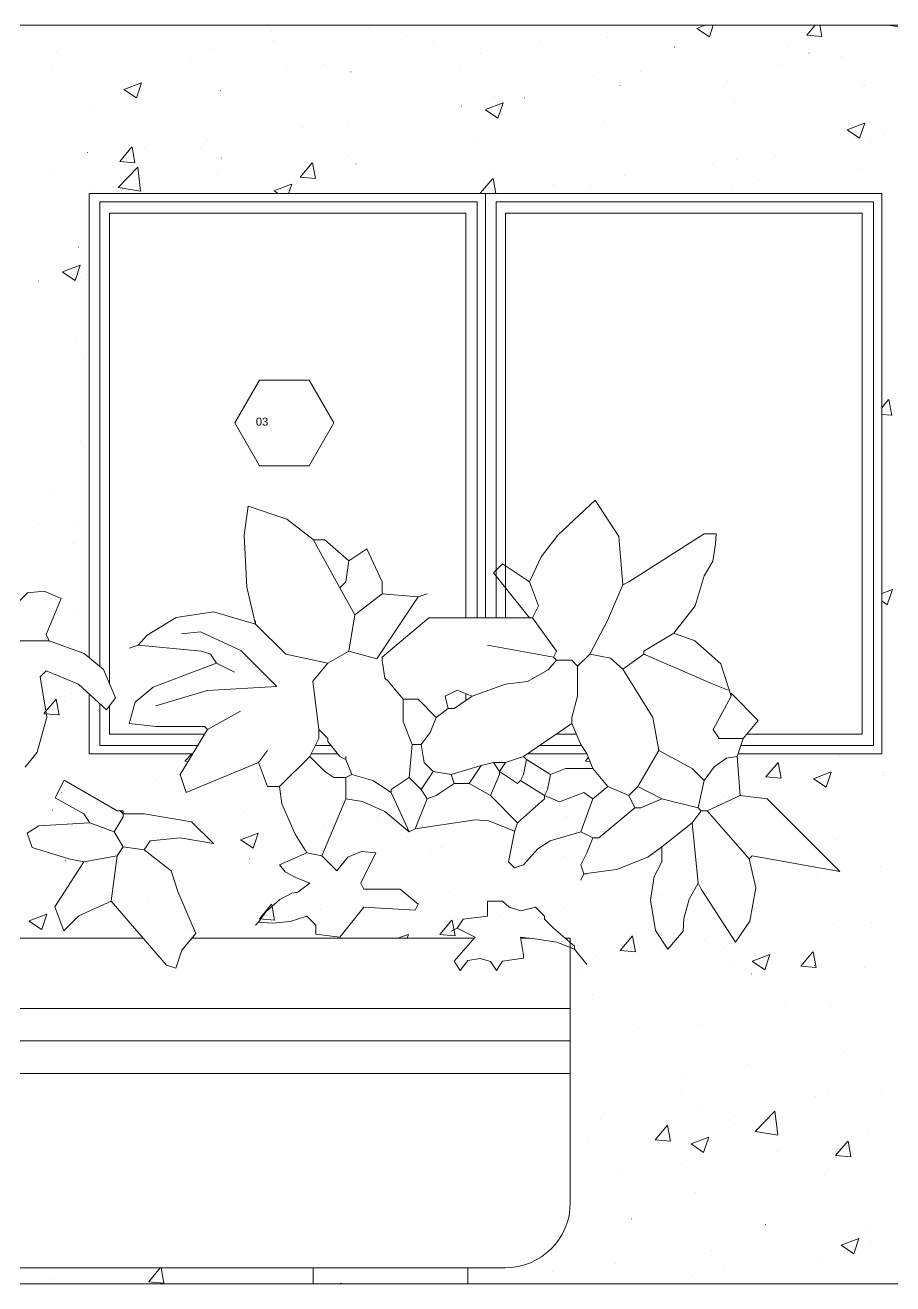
# Model space of a CAD drawing. Header units: centimetres. Extents: x -16179 to 12840, y -10704 to 3856.
# Drawn here: x 10746.9 to 10922.1, y -4075.6 to -3821.6 of the extents above; entities that cross this region are included whole.
import ezdxf

# ---------------------------------------------------------------- set-up
doc = ezdxf.new("R2010")
doc.units = ezdxf.units.CM
doc.header["$MEASUREMENT"] = 0
for name, color, linetype, lineweight in [('A-ELEV-PATT_Num_Penna__8_Num_Penna__8_Num_Penna__8_Num_Penna__8_Num_Penna__8_Num_Penna__8_Num_Penna__8_Num_Penna__8_Num_Penna__8_Num_Penna__8', 8, 'Continuous', 18), ('A-GLAZ-FULL_Num_Penna__7_Num_Penna__7_Num_Penna__7_Num_Penna__7_Num_Penna__7_Num_Penna__7_Num_Penna__7_Num_Penna__7_Num_Penna__7_Num_Penna__7', 7, 'Continuous', 18), ('AA - pareti sezionate_Num_Penna__7_Num_Penna__7_Num_Penna__7_Num_Penna__7_Num_Penna__7_Num_Penna__7_Num_Penna__7_Num_Penna__7_Num_Penna__7_Num_Penna__7', 7, 'Continuous', 18), ('AA - serramenti e porte_Num_Penna__4_Num_Penna__4_Num_Penna__4_Num_Penna__4_Num_Penna__4_Num_Penna__4_Num_Penna__4_Num_Penna__4_Num_Penna__4_Num_Penna__4', 4, 'Continuous', 18), ('AA pareti non sezionate_Num_Penna__2_Num_Penna__2_Num_Penna__2_Num_Penna__2_Num_Penna__2_Num_Penna__2_Num_Penna__2_Num_Penna__2_Num_Penna__2_Num_Penna__2', 2, 'Continuous', 18), ('AA- arredo_Num_Penna__8_Num_Penna__8_Num_Penna__8_Num_Penna__8_Num_Penna__8_Num_Penna__8_Num_Penna__8_Num_Penna__8_Num_Penna__8_Num_Penna__8', 8, 'Continuous', 18), ('Layer1_Num_Penna__7_Num_Penna__7_Num_Penna__7_Num_Penna__7_Num_Penna__7_Num_Penna__7_Num_Penna__7_Num_Penna__7_Num_Penna__7_Num_Penna__7', 7, 'Continuous', 18), ('PROIEZIONI_Num_Penna__145_Num_Penna__145_Num_Penna__145_Num_Penna__145_Num_Penna__145_Num_Penna__145_Num_Penna__145_Num_Penna__145_Num_Penna__145_Num_Penna__145', 145, 'Continuous', 18), ('SIMBOLI FINESTRE_Num_Penna__3_Num_Penna__3_Num_Penna__3_Num_Penna__3_Num_Penna__3_Num_Penna__3_Num_Penna__3_Num_Penna__3_Num_Penna__3_Num_Penna__3', 3, 'Continuous', 18), ('VEGETAZIONE_Num_Penna__94_Num_Penna__94_Num_Penna__94_Num_Penna__94_Num_Penna__94_Num_Penna__94_Num_Penna__94_Num_Penna__94_Num_Penna__94_Num_Penna__94', 94, 'Continuous', 18)]:
    doc.layers.add(name, color=color, linetype=linetype, lineweight=lineweight)
doc.styles.add('GENERATED_STYLE_1', font='Arial.ttf')

msp = doc.modelspace()

# ---------------------------------------------------------------- linework, layer by layer
at = {"layer": 'A-ELEV-PATT_Num_Penna__8_Num_Penna__8_Num_Penna__8_Num_Penna__8_Num_Penna__8_Num_Penna__8_Num_Penna__8_Num_Penna__8_Num_Penna__8_Num_Penna__8', "color": 8, "linetype": 'Continuous', "lineweight": 18}
for p, q in [((10796.71, -3822.61), (10796.71, -3822.61)), ((10816.35, -3822.12), (10816.35, -3822.12)), ((10882.53, -3822.23), (10884.25, -3821.57)), ((10882.55, -3822.24), (10885.07, -3823.95)), ((10885.08, -3823.95), (10885.87, -3821.57)), ((10904.72, -3823.61), (10906.42, -3821.57)), ((10907.8, -3823.89), (10907.37, -3821.57)), ((10921.63, -3821.65), (10921.7, -3821.57)), ((10921.63, -3821.67), (10926.15, -3822.37)), ((10797.11, -3824.65), (10797.11, -3824.65)), ((10823.83, -3823.75), (10823.83, -3823.75)), ((10829.42, -3824.91), (10829.42, -3824.91)), ((10850.95, -3824.9), (10850.95, -3824.9)), ((10864.46, -3824.13), (10864.46, -3824.13)), ((10904.73, -3823.61), (10907.76, -3823.88)), ((10753.18, -3827.14), (10753.19, -3827.14)), ((10784.39, -3826.32), (10784.39, -3826.32)), ((10838.8, -3827.39), (10838.8, -3827.39)), ((10878.06, -3826.04), (10878.07, -3826.04)), ((10900.84, -3825.89), (10900.84, -3825.89)), ((10905.18, -3827.19), (10905.19, -3827.19)), ((10780.3, -3828.29), (10780.31, -3828.29)), ((10799.79, -3829.99), (10799.79, -3829.99)), ((10807.42, -3829.43), (10807.42, -3829.43)), ((10899.1, -3829.5), (10899.11, -3829.5)), ((10911.82, -3827.82), (10911.83, -3827.82)), ((10752.31, -3830.55), (10752.31, -3830.55)), ((10812.71, -3830.96), (10812.72, -3830.96)), ((10834.54, -3830.58), (10834.54, -3830.58)), ((10861.66, -3831.72), (10861.66, -3831.72)), ((10871.21, -3830.98), (10871.22, -3830.98)), ((10766.84, -3834.55), (10770.4, -3833.18)), ((10766.86, -3834.56), (10769.38, -3836.26)), ((10769.39, -3836.26), (10770.42, -3833.19)), ((10770.16, -3835.08), (10770.17, -3835.08)), ((10786.33, -3834.77), (10786.34, -3834.77)), ((10867.02, -3833.72), (10867.03, -3833.72)), ((10888.77, -3832.87), (10888.78, -3832.87)), ((10915.89, -3834.01), (10915.9, -3834.01)), ((10916.31, -3833.66), (10916.31, -3833.66)), ((10835.06, -3837.93), (10835.07, -3837.93)), ((10839.85, -3838.62), (10843.41, -3837.25)), ((10841.59, -3836.06), (10841.59, -3836.06)), ((10842.39, -3840.33), (10843.42, -3837.26)), ((10847.78, -3836.25), (10847.79, -3836.25)), ((10890.22, -3837.24), (10890.23, -3837.24)), ((10760.67, -3838.02), (10760.68, -3838.02)), ((10839.86, -3838.63), (10842.39, -3840.33)), ((10802.98, -3842.15), (10802.99, -3842.15)), ((10811.96, -3841.15), (10811.97, -3841.15)), ((10863.84, -3841.05), (10863.84, -3841.05)), ((10912.86, -3842.68), (10916.41, -3841.32)), ((10912.87, -3842.7), (10915.4, -3844.4)), ((10915.4, -3844.4), (10916.43, -3841.33)), ((10783.74, -3844.69), (10783.75, -3844.69)), ((10838.18, -3844.3), (10838.18, -3844.3)), ((10917.7, -3845.33), (10917.7, -3845.33)), ((10920.24, -3843.67), (10920.25, -3843.67)), ((10759.48, -3847.28), (10759.49, -3847.28)), ((10766.02, -3849.07), (10768.47, -3846.15)), ((10769.1, -3849.35), (10768.52, -3846.17)), ((10771.02, -3846.36), (10771.03, -3846.36)), ((10782.34, -3846.23), (10782.34, -3846.23)), ((10812.1, -3847.87), (10812.1, -3847.87)), ((10898.46, -3847.86), (10898.46, -3847.86)), ((10765.71, -3854.32), (10769.67, -3850.2)), ((10766.03, -3849.07), (10769.06, -3849.34)), ((10770.23, -3855.04), (10769.67, -3850.21)), ((10786.6, -3848.43), (10786.61, -3848.43)), ((10802.46, -3852.25), (10804.91, -3849.33)), ((10805.54, -3852.54), (10804.95, -3849.35)), ((10813.72, -3849.58), (10813.73, -3849.58)), ((10885.74, -3849.53), (10885.75, -3849.53)), ((10890.61, -3848.76), (10890.62, -3848.76)), ((10915.69, -3850.57), (10915.69, -3850.57)), ((10752.71, -3851.32), (10752.72, -3851.32)), ((10785.71, -3851.68), (10785.72, -3851.68)), ((10802.46, -3852.26), (10805.5, -3852.52)), ((10838.89, -3855.44), (10841.34, -3852.52)), ((10840.84, -3850.72), (10840.84, -3850.72)), ((10841.95, -3855.57), (10841.39, -3852.54)), ((10867.96, -3851.87), (10867.96, -3851.87)), ((10895.07, -3853.01), (10895.08, -3853.01)), ((10760.05, -3854.94), (10760.06, -3854.94)), ((10765.72, -3854.34), (10770.24, -3855.04)), ((10797.17, -3855), (10800.72, -3853.63)), ((10797.18, -3855.01), (10798.01, -3855.57)), ((10800.1, -3855.57), (10800.74, -3853.65)), ((10838.9, -3855.45), (10840.35, -3855.57)), ((10853.66, -3853.76), (10853.66, -3853.76)), ((10860.99, -3853.84), (10860.99, -3853.84)), ((10889.61, -3854.15), (10889.61, -3854.15)), ((10757.66, -3866.4), (10757.67, -3866.4)), ((10754.48, -3871.38), (10758.04, -3870.02)), ((10757.03, -3873.1), (10758.06, -3870.03)), ((10749.59, -3873.24), (10749.6, -3873.24)), ((10754.5, -3871.4), (10757.02, -3873.1)), ((10759.44, -3871.85), (10759.44, -3871.85)), ((10757.01, -3884.76), (10757.02, -3884.76)), ((10758.82, -3888.76), (10758.82, -3888.76)), ((10919.87, -3898.77), (10921.27, -3897.11)), ((10921.9, -3900.31), (10921.31, -3897.13)), ((10919.87, -3900.12), (10921.86, -3900.3)), ((10758.2, -3905.67), (10758.2, -3905.67)), ((10920.09, -3908), (10920.1, -3908)), ((10752.56, -3915.65), (10752.57, -3915.65)), ((10749.53, -3922.3), (10749.53, -3922.3)), ((10757.58, -3922.58), (10757.59, -3922.58)), ((10756.71, -3926.17), (10756.72, -3926.17)), ((10919.87, -3936.27), (10922.02, -3935.45)), ((10921, -3938.53), (10922.03, -3935.46)), ((10919.87, -3937.77), (10921, -3938.53)), ((10756.35, -3956.4), (10756.35, -3956.4)), ((10750.73, -3960.51), (10753.18, -3957.59)), ((10753.81, -3960.8), (10753.22, -3957.61)), ((10754.88, -3958.15), (10754.89, -3958.15)), ((10750.74, -3960.52), (10753.77, -3960.78)), ((10779.18, -3970.11), (10780.61, -3968.63)), ((10860.04, -3970.08), (10860.63, -3969.37)), ((10911.36, -3968.95), (10911.37, -3968.95)), ((10779.19, -3970.13), (10779.8, -3970.22)), ((10860.05, -3970.08), (10860.95, -3970.16)), ((10896.48, -3973.26), (10898.93, -3970.34)), ((10899.56, -3973.55), (10898.97, -3970.36)), ((10906.1, -3973.65), (10909.66, -3972.28)), ((10908.64, -3975.37), (10909.67, -3972.3)), ((10919.94, -3972.33), (10919.95, -3972.33)), ((10896.48, -3973.27), (10899.52, -3973.53)), ((10906.11, -3973.66), (10908.64, -3975.37)), ((10920.27, -3972.93), (10920.28, -3972.93)), ((10790.95, -3980.24), (10790.95, -3980.24)), ((10790.41, -3985.97), (10793.97, -3984.6)), ((10792.95, -3987.68), (10793.98, -3984.61)), ((10790.42, -3985.98), (10792.95, -3987.68)), ((10792.19, -3989.79), (10792.2, -3989.79)), ((10919.63, -3991.29), (10919.63, -3991.29)), ((10747.73, -4002.35), (10751.28, -4000.99)), ((10747.74, -4002.36), (10750.26, -4004.07)), ((10750.27, -4004.07), (10751.3, -4001)), ((10830.65, -4005.1), (10833.1, -4002.18)), ((10833.73, -4005.38), (10833.15, -4002.2)), ((10910.13, -4002.77), (10910.13, -4002.77)), ((10917.84, -4002.64), (10917.85, -4002.64)), ((10822.2, -4005.85), (10824.29, -4005.05)), ((10824.04, -4005.85), (10824.31, -4005.07)), ((10830.66, -4005.1), (10833.69, -4005.37)), ((10867.09, -4008.29), (10869.54, -4005.37)), ((10870.17, -4008.57), (10869.58, -4005.39)), ((10867.1, -4008.29), (10870.13, -4008.56)), ((10889.31, -4010.65), (10889.32, -4010.65)), ((10893.74, -4010.49), (10897.3, -4009.12)), ((10893.75, -4010.5), (10896.28, -4012.21)), ((10896.28, -4012.21), (10897.31, -4009.14)), ((10903.53, -4011.47), (10905.97, -4008.56)), ((10906.61, -4011.76), (10906.02, -4008.57)), ((10893.54, -4013), (10893.55, -4013)), ((10903.53, -4011.48), (10906.57, -4011.75)), ((10906.26, -4011.32), (10906.27, -4011.32)), ((10916.43, -4011.79), (10916.44, -4011.79)), ((10861.46, -4017.22), (10861.47, -4017.22)), ((10900.39, -4018.88), (10900.4, -4018.88)), ((10909.51, -4019.68), (10909.52, -4019.68)), ((10883.43, -4023.26), (10883.43, -4023.26)), ((10870.76, -4023.96), (10870.77, -4023.96)), ((10912.14, -4028.83), (10912.14, -4028.83)), ((10880.18, -4033.03), (10880.19, -4033.03)), ((10892.9, -4031.36), (10892.9, -4031.36)), ((10879.42, -4036.6), (10879.43, -4036.6)), ((10906.54, -4037.75), (10906.54, -4037.75)), ((10908.89, -4036.59), (10908.9, -4036.59)), ((10919.79, -4036.65), (10919.8, -4036.65)), ((10882.81, -4040.17), (10882.82, -4040.17)), ((10894.35, -4044.82), (10898.31, -4040.7)), ((10898.87, -4045.53), (10898.31, -4040.71)), ((10863.01, -4042.28), (10863.02, -4042.28)), ((10874.14, -4046.5), (10876.59, -4043.58)), ((10877.22, -4046.78), (10876.63, -4043.6)), ((10890.13, -4043.43), (10890.14, -4043.43)), ((10890.17, -4041.74), (10890.17, -4041.74)), ((10881.38, -4047.33), (10884.94, -4045.96)), ((10883.92, -4049.04), (10884.95, -4045.97)), ((10894.36, -4044.84), (10898.88, -4045.54)), ((10917.25, -4044.57), (10917.26, -4044.57)), ((10860.54, -4046.82), (10860.54, -4046.82)), ((10874.14, -4046.5), (10877.18, -4046.77)), ((10881.39, -4047.34), (10883.92, -4049.04)), ((10910.57, -4049.69), (10913.02, -4046.77)), ((10913.66, -4049.97), (10913.07, -4046.79)), ((10898.77, -4048.86), (10898.78, -4048.86)), ((10910.58, -4049.69), (10913.62, -4049.96)), ((10866.82, -4053.07), (10866.82, -4053.07)), ((10879.53, -4051.4), (10879.54, -4051.4)), ((10908.28, -4053.5), (10908.28, -4053.5)), ((10882.19, -4057.08), (10882.2, -4057.08)), ((10869.31, -4062.43), (10869.32, -4062.43)), ((10896.43, -4063.57), (10896.44, -4063.57)), ((10911.7, -4067.78), (10915.26, -4066.41)), ((10914.24, -4069.5), (10915.27, -4066.43)), ((10917.49, -4064.67), (10917.5, -4064.67)), ((10885.41, -4068.9), (10885.41, -4068.9)), ((10911.71, -4067.79), (10914.24, -4069.5)), ((10917.69, -4066.96), (10917.7, -4066.96)), ((10866.17, -4071.43), (10866.17, -4071.43)), ((10907.66, -4070.41), (10907.66, -4070.41)), ((10771.88, -4075.15), (10774.22, -4072.35)), ((10774.96, -4075.43), (10774.39, -4072.35)), ((10853.45, -4073.11), (10853.46, -4073.11)), ((10881.58, -4073.99), (10881.58, -4073.99)), ((10888.07, -4072.05), (10888.07, -4072.05)), ((10752.02, -4074.78), (10752.03, -4074.78)), ((10771.88, -4075.15), (10774.92, -4075.42)), ((10810.63, -4075.57), (10810.76, -4075.42)), ((10810.83, -4075.57), (10810.81, -4075.43))]:
    msp.add_line(p, q, dxfattribs=at)
at = {"layer": 'A-GLAZ-FULL_Num_Penna__7_Num_Penna__7_Num_Penna__7_Num_Penna__7_Num_Penna__7_Num_Penna__7_Num_Penna__7_Num_Penna__7_Num_Penna__7_Num_Penna__7', "color": 7, "linetype": 'Continuous', "lineweight": 18}
for p, q in [((10835.91, -3957.87), (10835.91, -3956.48)), ((10808.71, -3966.97), (10805.49, -3966.97))]:
    msp.add_line(p, q, dxfattribs=at)
at = {"layer": 'AA - pareti sezionate_Num_Penna__7_Num_Penna__7_Num_Penna__7_Num_Penna__7_Num_Penna__7_Num_Penna__7_Num_Penna__7_Num_Penna__7_Num_Penna__7_Num_Penna__7', "color": 7, "linetype": 'Continuous', "lineweight": 18}
msp.add_line((11042.38, -4075.57), (10041.59, -4075.57), dxfattribs=at)
at = {"layer": 'AA - serramenti e porte_Num_Penna__4_Num_Penna__4_Num_Penna__4_Num_Penna__4_Num_Penna__4_Num_Penna__4_Num_Penna__4_Num_Penna__4_Num_Penna__4_Num_Penna__4', "color": 4, "linetype": 'Continuous', "lineweight": 18}
for p, q in [((10759.87, -3855.57), (10839.87, -3855.56)), ((10759.87, -3855.57), (10759.87, -3949.23)), ((10839.87, -3855.56), (10919.87, -3855.55)), ((10839.87, -3855.56), (10839.87, -3941.2)), ((10919.87, -3855.55), (10919.87, -3968.63)), ((10762.01, -3950.99), (10762.01, -3857.24)), ((10762.01, -3857.24), (10838.2, -3857.24)), ((10838.2, -3941.2), (10838.2, -3857.24)), ((10842.01, -3857.23), (10918.2, -3857.23)), ((10842.01, -3857.23), (10842.01, -3941.2)), ((10918.2, -3966.96), (10918.2, -3857.23)), ((10763.93, -3954.39), (10763.93, -3859.54)), ((10763.93, -3859.54), (10835.91, -3859.54)), ((10835.91, -3941.2), (10835.91, -3859.54)), ((10843.93, -3941.2), (10843.93, -3859.53)), ((10843.93, -3859.53), (10915.91, -3859.53)), ((10915.91, -3964.66), (10915.91, -3859.53)), ((10756.96, -3939.49), (10756.97, -3939.49)), ((10759.87, -3956.52), (10759.87, -3968.64)), ((10762.01, -3966.97), (10762.01, -3958.52)), ((10763.93, -3964.67), (10763.93, -3958.99)), ((10783.14, -3964.67), (10763.93, -3964.67)), ((10858.2, -3964.66), (10854.09, -3964.66)), ((10915.91, -3964.66), (10892.62, -3964.66)), ((10781.76, -3966.97), (10762.01, -3966.97)), ((10808.04, -3966.12), (10810.47, -3969.16)), ((10859.24, -3966.96), (10850.75, -3966.96)), ((10918.2, -3966.96), (10891.43, -3966.96)), ((10780.76, -3968.64), (10759.9, -3968.64)), ((10810.05, -3968.64), (10804.65, -3968.64)), ((10860.33, -3968.63), (10848.32, -3968.63)), ((10919.87, -3968.63), (10890.87, -3968.63))]:
    msp.add_line(p, q, dxfattribs=at)
at = {"layer": 'AA pareti non sezionate_Num_Penna__2_Num_Penna__2_Num_Penna__2_Num_Penna__2_Num_Penna__2_Num_Penna__2_Num_Penna__2_Num_Penna__2_Num_Penna__2_Num_Penna__2', "color": 2, "linetype": 'Continuous', "lineweight": 18}
msp.add_line((10047.09, -3821.57), (10992.38, -3821.57), dxfattribs=at)
at = {"layer": 'AA- arredo_Num_Penna__8_Num_Penna__8_Num_Penna__8_Num_Penna__8_Num_Penna__8_Num_Penna__8_Num_Penna__8_Num_Penna__8_Num_Penna__8_Num_Penna__8', "color": 8, "linetype": 'Continuous', "lineweight": 18}
for p, q in [((10791.96, -3918.61), (10791.12, -3924.46)), ((10799.78, -3921.24), (10791.96, -3918.61)), ((10862.01, -3917.44), (10854.48, -3924.46)), ((10866.76, -3924.75), (10862.01, -3917.44)), ((10805.08, -3925.34), (10799.78, -3921.24)), ((10884.01, -3924.19), (10868.81, -3933.91)), ((10886.44, -3924.19), (10884.01, -3924.19)), ((10886.29, -3926.22), (10886.44, -3924.19)), ((10791.12, -3924.46), (10791.68, -3934.99)), ((10807.43, -3925.4), (10805, -3925.4)), ((10810.47, -3935.13), (10805.08, -3925.34)), ((10812.29, -3929.66), (10807.43, -3925.4)), ((10854.48, -3924.46), (10851.13, -3928.85)), ((10867.6, -3934.52), (10866.76, -3924.75)), ((10885.74, -3929.72), (10886.29, -3926.22)), ((10815.94, -3927.22), (10812.29, -3929.66)), ((10818.98, -3933.91), (10815.94, -3927.22)), ((10851.13, -3928.85), (10848.76, -3933.91)), ((10812.29, -3929.66), (10811.68, -3933.91)), ((10843.29, -3930.26), (10841.46, -3932.09)), ((10848.76, -3933.91), (10843.29, -3930.26)), ((10884.01, -3932.69), (10885.74, -3929.72)), ((10811.68, -3933.91), (10810.47, -3935.13)), ((10818.98, -3936.34), (10818.98, -3933.91)), ((10841.46, -3932.09), (10848.76, -3941.2)), ((10850.58, -3938.77), (10848.76, -3933.91)), ((10868.81, -3933.91), (10867.6, -3934.52)), ((10884.01, -3932.69), (10882.18, -3938.77)), ((10747.41, -3936.11), (10744.5, -3939.1)), ((10750.76, -3935.82), (10747.41, -3936.11)), ((10754.23, -3937.28), (10750.76, -3935.82)), ((10791.68, -3934.99), (10793.45, -3942.42)), ((10810.47, -3935.13), (10813.51, -3940.6)), ((10813.51, -3940.6), (10818.98, -3936.34)), ((10817.94, -3949.43), (10826.27, -3936.95)), ((10826.27, -3936.95), (10818.98, -3936.34)), ((10828.09, -3936.34), (10826.27, -3936.95)), ((10864.53, -3941.71), (10867.6, -3934.52)), ((10751.19, -3944.57), (10754.23, -3937.28)), ((10849.36, -3941.2), (10850.58, -3938.77)), ((10882.18, -3938.77), (10877.93, -3944.24)), ((10777.45, -3941.13), (10771.59, -3944.64)), ((10784.94, -3939.99), (10777.45, -3941.13)), ((10793.45, -3942.42), (10784.94, -3939.99)), ((10793.45, -3941.81), (10793.45, -3942.42)), ((10813.51, -3940.6), (10812.29, -3947.89)), ((10818.98, -3949.1), (10828.46, -3941.2)), ((10828.46, -3941.2), (10848.15, -3941.2)), ((10848.76, -3941.2), (10848.15, -3941.2)), ((10848.76, -3941.2), (10849.36, -3941.2)), ((10849.36, -3941.2), (10854.23, -3947.89)), ((10860.91, -3948.5), (10864.53, -3941.71)), ((10751.8, -3945.79), (10751.19, -3944.57)), ((10782.32, -3944.02), (10778.48, -3944.41)), ((10790.48, -3947.78), (10782.32, -3944.02)), ((10793.45, -3942.42), (10799.53, -3948.5)), ((10877.93, -3944.24), (10871.85, -3947.89)), ((10882.11, -3945.81), (10877.93, -3944.24)), ((10742.07, -3945.79), (10751.8, -3945.79)), ((10758.85, -3948.39), (10751.8, -3945.79)), ((10769.75, -3946.67), (10767.92, -3947.28)), ((10771.59, -3944.64), (10769.75, -3946.67)), ((10782.51, -3947.89), (10769.75, -3946.67)), ((10853.62, -3949.1), (10840.25, -3946.67)), ((10887.41, -3950.48), (10882.11, -3945.81)), ((10762.76, -3951.6), (10758.85, -3948.39)), ((10784.33, -3948.5), (10782.51, -3947.89)), ((10785.55, -3950.32), (10784.33, -3948.5)), ((10797.77, -3955.03), (10790.48, -3947.78)), ((10799.53, -3948.5), (10808.04, -3950.32)), ((10808.04, -3950.32), (10812.29, -3947.89)), ((10812.29, -3947.89), (10817.94, -3949.43)), ((10818.98, -3949.71), (10818.98, -3949.1)), ((10854.23, -3947.89), (10853.62, -3949.1)), ((10853.62, -3949.1), (10854.23, -3949.71)), ((10858.48, -3950.93), (10860.91, -3948.5)), ((10865.08, -3949.31), (10860.91, -3948.5)), ((10867.6, -3951.54), (10865.08, -3949.31)), ((10871.85, -3948.5), (10867.6, -3951.54)), ((10871.85, -3947.89), (10871.85, -3948.5)), ((10871.85, -3948.5), (10885.83, -3954.57)), ((10749.97, -3953.08), (10751.19, -3951.87)), ((10751.19, -3951.87), (10757.73, -3954.53)), ((10765.17, -3957.34), (10762.76, -3951.6)), ((10772.78, -3955.18), (10780.69, -3952.14)), ((10780.69, -3952.14), (10785.55, -3950.32)), ((10789.19, -3952.14), (10785.55, -3950.32)), ((10808.04, -3950.32), (10805, -3953.97)), ((10818.98, -3949.71), (10819.58, -3953.36)), ((10852.52, -3951.65), (10848.34, -3953.99)), ((10854.23, -3949.71), (10852.52, -3951.65)), ((10854.23, -3949.71), (10857.27, -3949.71)), ((10857.27, -3949.71), (10858.48, -3950.93)), ((10858.48, -3950.93), (10858.48, -3957.01)), ((10867.6, -3951.54), (10873.68, -3961.26)), ((10889.48, -3957.01), (10887.41, -3950.48)), ((10751.32, -3961.25), (10749.97, -3953.08)), ((10757.73, -3954.53), (10763.34, -3959.77)), ((10805, -3953.97), (10806.21, -3963.69)), ((10819.58, -3953.36), (10820.19, -3953.97)), ((10820.19, -3953.97), (10823.23, -3957.61)), ((10843.89, -3954.57), (10837.21, -3957.01)), ((10848.34, -3953.99), (10843.89, -3954.57)), ((10885.83, -3954.57), (10888.87, -3955.79)), ((10769.14, -3958.22), (10772.78, -3955.18)), ((10773.29, -3958.92), (10783.68, -3955.81)), ((10783.68, -3955.81), (10797.77, -3955.03)), ((10834.17, -3955.79), (10831.74, -3957.01)), ((10831.74, -3957.01), (10832.35, -3959.44)), ((10833.56, -3959.44), (10837.21, -3957.01)), ((10837.21, -3957.01), (10834.17, -3955.79)), ((10858.48, -3957.01), (10857.27, -3961.26)), ((10889.48, -3957.01), (10885.83, -3963.69)), ((10894.95, -3961.87), (10889.48, -3956.4)), ((10763.34, -3959.77), (10765.17, -3957.34)), ((10767.92, -3962.48), (10769.14, -3958.22)), ((10823.23, -3957.61), (10823.22, -3962.18)), ((10826.27, -3957.61), (10823.23, -3957.61)), ((10829.92, -3961.26), (10826.27, -3957.61)), ((10832.35, -3959.44), (10829.92, -3961.26)), ((10832.35, -3959.44), (10833.56, -3959.44)), ((10749.36, -3968.28), (10751.32, -3961.25)), ((10783.72, -3963.69), (10790.41, -3960.04)), ((10823.22, -3962.18), (10825.05, -3966.73)), ((10829.92, -3961.26), (10828.7, -3964.3)), ((10857.27, -3961.26), (10857.27, -3962.48)), ((10873.68, -3961.26), (10874.89, -3967.95)), ((10891.91, -3965.51), (10894.95, -3961.87)), ((10773.39, -3963.08), (10767.92, -3962.48)), ((10783.12, -3963.08), (10773.39, -3963.08)), ((10778.25, -3972.81), (10783.72, -3963.69)), ((10783.72, -3963.69), (10783.12, -3963.08)), ((10806.21, -3963.69), (10808.04, -3965.51)), ((10806.21, -3963.69), (10806.21, -3965.51)), ((10828.7, -3964.3), (10826.88, -3966.73)), ((10847.54, -3969.16), (10857.27, -3962.48)), ((10857.27, -3962.48), (10859.09, -3966.73)), ((10885.83, -3963.69), (10887.05, -3965.51)), ((10806.21, -3965.51), (10804.39, -3969.16)), ((10808.04, -3965.51), (10808.04, -3966.12)), ((10825.05, -3966.73), (10824.45, -3973.42)), ((10826.88, -3966.73), (10825.05, -3966.73)), ((10826.88, -3966.73), (10827.48, -3970.38)), ((10859.09, -3966.73), (10860.3, -3968.55)), ((10887.05, -3965.51), (10891.91, -3965.51)), ((10890.69, -3969.16), (10891.91, -3965.51)), ((10746.93, -3971.32), (10749.36, -3968.28)), ((10795.88, -3967.95), (10794.06, -3970.38)), ((10798.31, -3975.24), (10804.39, -3969.16)), ((10804.39, -3969.16), (10807.43, -3972.2)), ((10805.56, -3969.75), (10805.56, -3969.75)), ((10810.47, -3969.16), (10811.68, -3969.77)), ((10811.66, -3969.8), (10811.67, -3969.8)), ((10811.68, -3969.77), (10811.68, -3969.16)), ((10812.9, -3972.81), (10811.68, -3969.77)), ((10843.89, -3970.38), (10847.54, -3969.16)), ((10847.54, -3969.16), (10848.15, -3969.77)), ((10848.15, -3969.77), (10847.54, -3972.81)), ((10848.15, -3969.77), (10853.01, -3972.81)), ((10860.3, -3968.55), (10861.52, -3971.59)), ((10870.64, -3975.24), (10874.89, -3967.95)), ((10874.89, -3967.95), (10881.58, -3971.59)), ((10886.02, -3971.24), (10888.53, -3969.49)), ((10888.53, -3969.49), (10890.69, -3969.16)), ((10890.69, -3969.16), (10891.3, -3977.06)), ((10794.06, -3970.38), (10779.47, -3976.45)), ((10794.06, -3970.38), (10795.88, -3975.24)), ((10807.43, -3972.2), (10809.25, -3973.42)), ((10829.31, -3972.2), (10826.88, -3975.85)), ((10827.48, -3970.38), (10829.31, -3972.2)), ((10829.31, -3972.2), (10832.95, -3972.81)), ((10832.95, -3972.81), (10839.03, -3970.98)), ((10839.03, -3970.98), (10836.6, -3974.63)), ((10841.46, -3970.38), (10839.03, -3970.98)), ((10842.68, -3972.2), (10841.46, -3970.38)), ((10843.89, -3970.38), (10841.46, -3970.38)), ((10842.68, -3972.2), (10843.89, -3970.38)), ((10842.68, -3972.81), (10842.68, -3972.2)), ((10846.33, -3974.63), (10842.68, -3972.2)), ((10856.05, -3971.59), (10853.01, -3972.81)), ((10861.52, -3971.59), (10856.05, -3971.59)), ((10864.56, -3975.24), (10861.52, -3971.59)), ((10881.58, -3971.59), (10884.01, -3974.02)), ((10884.01, -3974.02), (10886.02, -3971.24)), ((10885.28, -3972.52), (10885.29, -3972.52)), ((10754.79, -3973.94), (10752.99, -3977.53)), ((10765.49, -3980.1), (10754.79, -3973.94)), ((10755.73, -3973.31), (10755.73, -3973.31)), ((10773.47, -3973.97), (10773.48, -3973.97)), ((10779.47, -3976.45), (10778.25, -3972.81)), ((10809.25, -3973.42), (10811.68, -3973.42)), ((10811.68, -3973.42), (10812.9, -3972.81)), ((10811.68, -3977.67), (10811.68, -3973.42)), ((10817.15, -3974.02), (10812.9, -3972.81)), ((10820.8, -3976.45), (10817.15, -3974.02)), ((10824.45, -3973.42), (10820.8, -3975.85)), ((10826.88, -3975.85), (10824.45, -3973.42)), ((10829.92, -3977.06), (10833.56, -3974.63)), ((10833.56, -3974.63), (10832.95, -3972.81)), ((10836.6, -3974.63), (10833.56, -3974.63)), ((10836.6, -3974.63), (10840.86, -3977.06)), ((10840.86, -3977.06), (10842.68, -3972.81)), ((10846.93, -3974.02), (10846.33, -3974.63)), ((10847.54, -3972.81), (10846.93, -3974.02)), ((10846.93, -3974.02), (10851.8, -3977.06)), ((10853.01, -3972.81), (10852.4, -3975.85)), ((10882.79, -3979.49), (10884.01, -3974.02)), ((10752.99, -3977.53), (10758.81, -3980.71)), ((10754.23, -3976.51), (10754.24, -3976.51)), ((10795.88, -3975.24), (10798.31, -3975.24)), ((10798.77, -3978.73), (10798.31, -3975.24)), ((10820.8, -3975.85), (10820.8, -3976.45)), ((10820.8, -3976.45), (10824.45, -3984.36)), ((10826.88, -3975.85), (10828.09, -3977.67)), ((10828.09, -3977.67), (10829.92, -3977.06)), ((10840.86, -3977.06), (10846.33, -3982.53)), ((10852.4, -3975.85), (10851.8, -3977.06)), ((10851.8, -3977.06), (10854.83, -3978.28)), ((10851.8, -3977.06), (10851.8, -3977.67)), ((10854.83, -3978.28), (10859.7, -3976.45)), ((10858.9, -3976.33), (10858.9, -3976.33)), ((10859.7, -3976.45), (10861.52, -3977.67)), ((10861.52, -3977.67), (10864.56, -3975.24)), ((10868.81, -3977.06), (10864.56, -3975.24)), ((10870.64, -3975.24), (10868.81, -3977.06)), ((10870.03, -3979.49), (10868.81, -3977.06)), ((10875.5, -3977.67), (10870.64, -3975.24)), ((10891.3, -3977.06), (10884.62, -3980.1)), ((10888.19, -3977.15), (10888.19, -3977.15)), ((10890.32, -3977.41), (10890.32, -3977.41)), ((10891.3, -3977.06), (10896.77, -3977.67)), ((10752.41, -3979.97), (10752.42, -3979.97)), ((10763.83, -3979.1), (10763.83, -3979.1)), ((10766.1, -3980.1), (10765.49, -3980.1)), ((10766.71, -3980.1), (10766.1, -3980.1)), ((10766.1, -3980.1), (10766.71, -3980.71)), ((10766.71, -3980.71), (10766.71, -3980.1)), ((10801.45, -3984.81), (10798.77, -3978.73)), ((10806.82, -3989.22), (10811.68, -3977.67)), ((10815.07, -3978.26), (10811.68, -3977.67)), ((10819.54, -3980.25), (10815.07, -3978.26)), ((10828.09, -3977.67), (10825.66, -3983.75)), ((10851.8, -3977.67), (10846.33, -3982.53)), ((10861.52, -3977.67), (10859.09, -3984.36)), ((10862.74, -3985.57), (10870.03, -3979.49)), ((10868.95, -3979.68), (10868.95, -3979.68)), ((10871.24, -3979.49), (10870.03, -3979.49)), ((10875.5, -3977.67), (10871.24, -3979.49)), ((10882.79, -3979.49), (10875.5, -3977.67)), ((10883.4, -3980.1), (10881.58, -3982.53)), ((10883.4, -3980.1), (10882.79, -3979.49)), ((10884.62, -3980.1), (10883.4, -3980.1)), ((10893.12, -3989.83), (10884.62, -3980.1)), ((10896.77, -3977.67), (10911.44, -3992.34)), ((10749.69, -3983.14), (10760.02, -3982.53)), ((10758.81, -3980.71), (10760.02, -3982.53)), ((10760.02, -3982.53), (10764.88, -3984.36)), ((10766.71, -3981.32), (10764.88, -3984.36)), ((10766.71, -3980.71), (10770.96, -3980.71)), ((10766.71, -3980.71), (10766.71, -3981.32)), ((10780.52, -3982.35), (10770.96, -3980.71)), ((10784.98, -3986.74), (10780.52, -3982.35)), ((10818.07, -3981.39), (10818.07, -3981.39)), ((10824.45, -3984.36), (10819.54, -3980.25)), ((10825.66, -3983.75), (10837.82, -3981.92)), ((10837.82, -3981.92), (10840.57, -3982.16)), ((10840.57, -3982.16), (10845.76, -3984.22)), ((10846.33, -3982.53), (10845.72, -3984.36)), ((10856.23, -3981.36), (10856.24, -3981.36)), ((10860.69, -3982.5), (10860.69, -3982.5)), ((10881.58, -3982.53), (10875.5, -3987.39)), ((10881.58, -3982.53), (10882.79, -3994.69)), ((10747.34, -3984.62), (10749.69, -3983.14)), ((10748.35, -3987.52), (10747.34, -3984.62)), ((10747.42, -3984.77), (10747.43, -3984.77)), ((10764.88, -3984.36), (10766.71, -3987.39)), ((10803.78, -3988.61), (10801.45, -3984.81)), ((10807.16, -3983.16), (10807.16, -3983.16)), ((10825.66, -3983.75), (10824.45, -3984.36)), ((10845.72, -3984.36), (10844.5, -3990.43)), ((10852.93, -3986.18), (10859.09, -3984.36)), ((10859.09, -3984.36), (10861.52, -3985.57)), ((10755.77, -3989.83), (10748.35, -3987.52)), ((10766.71, -3987.39), (10765.49, -3989.22)), ((10766.71, -3987.39), (10770.96, -3988)), ((10772.18, -3986.18), (10770.96, -3988)), ((10778.25, -3985.57), (10772.18, -3986.18)), ((10774.54, -3985.92), (10774.55, -3985.92)), ((10778.25, -3985.57), (10784.98, -3986.74)), ((10780.77, -3986.97), (10780.78, -3986.97)), ((10801.66, -3987.06), (10801.66, -3987.06)), ((10824.15, -3985.58), (10824.15, -3985.58)), ((10831.06, -3987.58), (10831.07, -3987.58)), ((10850.44, -3987.81), (10852.93, -3986.18)), ((10861.52, -3985.57), (10860.3, -3988.61)), ((10861.52, -3985.57), (10862.74, -3985.57)), ((10872.66, -3989.44), (10875.5, -3987.39)), ((10875.5, -3987.39), (10875.5, -3988)), ((10910.75, -3985.86), (10910.75, -3985.86)), ((10755.11, -3990.22), (10755.12, -3990.22)), ((10758.81, -3990.43), (10755.77, -3989.83)), ((10765.49, -3989.22), (10758.81, -3990.43)), ((10765.49, -3989.22), (10764.28, -3998.33)), ((10770.96, -3988), (10776.43, -3992.26)), ((10798.31, -3991.04), (10803.78, -3988.61)), ((10803.78, -3988.61), (10806.82, -3989.22)), ((10804.91, -3988.11), (10804.91, -3988.11)), ((10806.82, -3989.22), (10809.86, -3992.26)), ((10809.86, -3992.26), (10812.06, -3989.49)), ((10812.06, -3989.49), (10814.85, -3988.32)), ((10817.76, -3988.61), (10814.72, -3994.69)), ((10814.85, -3988.32), (10817.76, -3988.61)), ((10828.78, -3988.21), (10828.78, -3988.21)), ((10847.54, -3991.04), (10850.44, -3987.81)), ((10855.9, -3989.36), (10855.9, -3989.36)), ((10860.3, -3988.61), (10859.09, -3991.04)), ((10866.32, -3991.94), (10872.66, -3989.44)), ((10875.5, -3988), (10875.5, -3990.43)), ((10893.73, -3989.22), (10893.12, -3989.83)), ((10894.46, -3995.64), (10893.12, -3989.83)), ((10911.44, -3992.34), (10893.73, -3989.22)), ((10752.93, -3999.51), (10758.81, -3990.43)), ((10776.43, -3992.26), (10777.73, -3996.39)), ((10799.44, -3992.41), (10798.31, -3991.04)), ((10801.56, -3993.58), (10799.44, -3992.41)), ((10801.44, -3992.67), (10801.44, -3992.67)), ((10844.5, -3990.43), (10845.72, -3991.65)), ((10845.72, -3991.65), (10847.54, -3991.04)), ((10859.09, -3991.04), (10859.7, -3992.86)), ((10859.7, -3992.86), (10859.09, -3994.08)), ((10859.7, -3992.86), (10866.32, -3991.94)), ((10860.3, -3992.86), (10859.7, -3992.86)), ((10875.5, -3990.43), (10873.9, -3993.36)), ((10804.39, -3994.69), (10801.56, -3993.58)), ((10801.96, -3996.51), (10804.39, -3994.69)), ((10814.72, -3994.69), (10815.33, -3995.9)), ((10858.28, -3993.24), (10858.28, -3993.24)), ((10873.9, -3993.36), (10873.17, -3998.14)), ((10880.96, -3997.93), (10882.79, -3994.69)), ((10882.79, -3994.69), (10883.4, -3995.9)), ((10906.91, -3992.96), (10906.91, -3992.96)), ((10771.81, -3997.75), (10771.82, -3997.75)), ((10777.73, -3996.39), (10781.38, -4004.87)), ((10798.32, -3998.02), (10800.78, -3996.74)), ((10800.78, -3996.74), (10801.96, -3996.51)), ((10815.33, -3995.9), (10822.62, -3995.9)), ((10822.62, -3995.9), (10826.27, -3998.94)), ((10832.62, -3996.5), (10832.63, -3996.5)), ((10874.83, -3997.18), (10874.83, -3997.18)), ((10879.92, -4001.84), (10880.96, -3997.93)), ((10883.4, -3995.9), (10890.34, -4006.63)), ((10893.21, -4002.39), (10894.46, -3995.64)), ((10754.75, -4004.37), (10752.93, -3999.51)), ((10764.28, -3998.33), (10757.79, -4001.34)), ((10775.5, -4011.27), (10764.28, -3998.33)), ((10794.06, -4002.59), (10795.53, -4000.48)), ((10794.22, -4001.91), (10796.66, -3998.99)), ((10795.53, -4000.48), (10798.32, -3998.02)), ((10797.3, -4002.2), (10796.71, -3999.01)), ((10806.54, -4000.07), (10806.54, -4000.07)), ((10815.33, -3999.55), (10810.47, -4005.63)), ((10825.66, -4000.16), (10815.33, -3999.55)), ((10826.27, -3998.94), (10825.66, -4000.16)), ((10840.25, -4001.37), (10840.25, -3998.33)), ((10840.25, -3998.33), (10843.29, -3998.33)), ((10843.29, -3998.33), (10844.62, -3999.56)), ((10844.62, -3999.56), (10847.01, -4000.32)), ((10847.01, -4000.32), (10849.97, -3999.55)), ((10849.97, -3999.55), (10851.19, -4000.77)), ((10855.59, -3999.72), (10855.59, -3999.72)), ((10873.17, -3998.14), (10874.21, -4004.24)), ((10757.79, -4001.34), (10754.75, -4004.37)), ((10793.45, -4003.2), (10794.06, -4002.59)), ((10796.87, -4002.82), (10794.06, -4002.59)), ((10794.22, -4001.92), (10797.26, -4002.18)), ((10800.45, -4002.47), (10796.87, -4002.82)), ((10803.78, -4001.37), (10800.45, -4002.47)), ((10805.6, -4003.2), (10803.78, -4001.37)), ((10834.17, -4003.8), (10835.39, -4001.98)), ((10835.39, -4001.98), (10840.25, -4001.37)), ((10842.87, -4001.39), (10842.87, -4001.39)), ((10851.19, -4000.77), (10851.8, -4001.37)), ((10851.8, -4001.37), (10851.8, -4001.98)), ((10851.8, -4001.98), (10853.62, -4003.8)), ((10879.75, -4004.41), (10879.92, -4001.84)), ((10890.34, -4006.63), (10893.21, -4002.39)), ((10753.72, -4004.92), (10753.73, -4004.92)), ((10781.38, -4004.87), (10778.54, -4008.23)), ((10780.15, -4003.88), (10780.16, -4003.88)), ((10805.6, -4005.02), (10805.6, -4003.2)), ((10810.47, -4005.63), (10805.6, -4005.02)), ((10832.95, -4004.41), (10834.17, -4003.8)), ((10837.82, -4005.63), (10834.17, -4003.8)), ((10853.62, -4003.8), (10857.87, -4007.45)), ((10874.21, -4004.24), (10876.71, -4008.06)), ((10876.71, -4008.06), (10879.75, -4004.41)), ((10770.8, -4005.85), (10736.47, -4005.85)), ((10837.62, -4005.85), (10780.55, -4005.85)), ((10810.79, -4005.62), (10810.79, -4005.62)), ((10833.56, -4010.49), (10837.82, -4005.63)), ((10849.81, -4005.98), (10846.93, -4005.63)), ((10846.93, -4005.63), (10847.54, -4009.27)), ((10848.81, -4005.85), (10846.97, -4005.85)), ((10854.28, -4006.63), (10849.81, -4005.98)), ((10857.87, -4008.06), (10854.28, -4006.63)), ((10857, -4005.85), (10856.01, -4005.85)), ((10857, -4059.18), (10857, -4005.85)), ((10857.87, -4007.45), (10857.87, -4008.06)), ((10857.87, -4008.06), (10860.3, -4011.1)), ((10884.05, -4006.35), (10884.05, -4006.35)), ((10888.22, -4007.72), (10888.22, -4007.72)), ((10778.54, -4008.23), (10777.33, -4011.88)), ((10834.78, -4012.31), (10833.56, -4010.49)), ((10836.32, -4010.33), (10834.78, -4012.31)), ((10838.81, -4009.89), (10836.32, -4010.33)), ((10840.88, -4010.54), (10838.81, -4009.89)), ((10842.07, -4012.31), (10840.88, -4010.54)), ((10843.29, -4010.49), (10842.07, -4012.31)), ((10847.54, -4009.88), (10843.29, -4010.49)), ((10847.54, -4009.27), (10847.54, -4009.88)), ((10857.66, -4010.16), (10857.67, -4010.16)), ((10862.2, -4009.5), (10862.2, -4009.5)), ((10777.33, -4011.88), (10775.5, -4011.27)), ((10858.59, -4012.81), (10858.6, -4012.81)), ((10659.9, -4020), (10857, -4020)), ((10634.44, -4026.56), (10857, -4026.56)), ((10857.04, -4027.07), (10857.05, -4027.07)), ((10634.44, -4033.11), (10857, -4033.11)), ((10647.61, -4072.35), (10843.83, -4072.35)), ((10805.06, -4075.57), (10805.06, -4072.35)), ((10805.06, -4072.35), (10836.3, -4072.35)), ((10836.3, -4072.35), (10836.3, -4075.57))]:
    msp.add_line(p, q, dxfattribs=at)
msp.add_arc((10843.83, -4059.18), 13.17, 270, 0, dxfattribs=at)
at = {"layer": 'Layer1_Num_Penna__7_Num_Penna__7_Num_Penna__7_Num_Penna__7_Num_Penna__7_Num_Penna__7_Num_Penna__7_Num_Penna__7_Num_Penna__7_Num_Penna__7', "color": 7, "linetype": 'Continuous', "lineweight": 18}
msp.add_line((10842.01, -3941.2), (10842.01, -3932.77), dxfattribs=at)
at = {"layer": 'PROIEZIONI_Num_Penna__145_Num_Penna__145_Num_Penna__145_Num_Penna__145_Num_Penna__145_Num_Penna__145_Num_Penna__145_Num_Penna__145_Num_Penna__145_Num_Penna__145', "color": 145, "linetype": 'Continuous', "lineweight": 18}
msp.add_line((10836.3, -4075.57), (10805.06, -4075.57), dxfattribs=at)
at = {"layer": 'SIMBOLI FINESTRE_Num_Penna__3_Num_Penna__3_Num_Penna__3_Num_Penna__3_Num_Penna__3_Num_Penna__3_Num_Penna__3_Num_Penna__3_Num_Penna__3_Num_Penna__3', "color": 3, "linetype": 'Continuous', "lineweight": 18}
for p, q in [((10794.25, -3893.19), (10789.25, -3901.85)), ((10804.25, -3893.19), (10794.25, -3893.19)), ((10809.25, -3901.85), (10804.25, -3893.19)), ((10789.25, -3901.85), (10794.25, -3910.51)), ((10804.25, -3910.51), (10809.25, -3901.85)), ((10794.25, -3910.51), (10804.25, -3910.51))]:
    msp.add_line(p, q, dxfattribs=at)
at = {"layer": 'VEGETAZIONE_Num_Penna__94_Num_Penna__94_Num_Penna__94_Num_Penna__94_Num_Penna__94_Num_Penna__94_Num_Penna__94_Num_Penna__94_Num_Penna__94_Num_Penna__94', "color": 94, "linetype": 'Continuous', "lineweight": 18}
msp.add_line((10889.48, -3956.4), (10889.48, -3957.01), dxfattribs=at)

# ---------------------------------------------------------------- texts
at = {"layer": 'SIMBOLI FINESTRE_Num_Penna__3_Num_Penna__3_Num_Penna__3_Num_Penna__3_Num_Penna__3_Num_Penna__3_Num_Penna__3_Num_Penna__3_Num_Penna__3_Num_Penna__3', "color": 3, "linetype": 'Continuous', "lineweight": 18, "insert": (10793.5, -3902.41), "char_height": 1.615, "attachment_point": 7, "rotation": 359.8326, "style": 'GENERATED_STYLE_1'}
msp.add_mtext('\\A1;03', dxfattribs=at)

doc.saveas('drawing.dxf')
